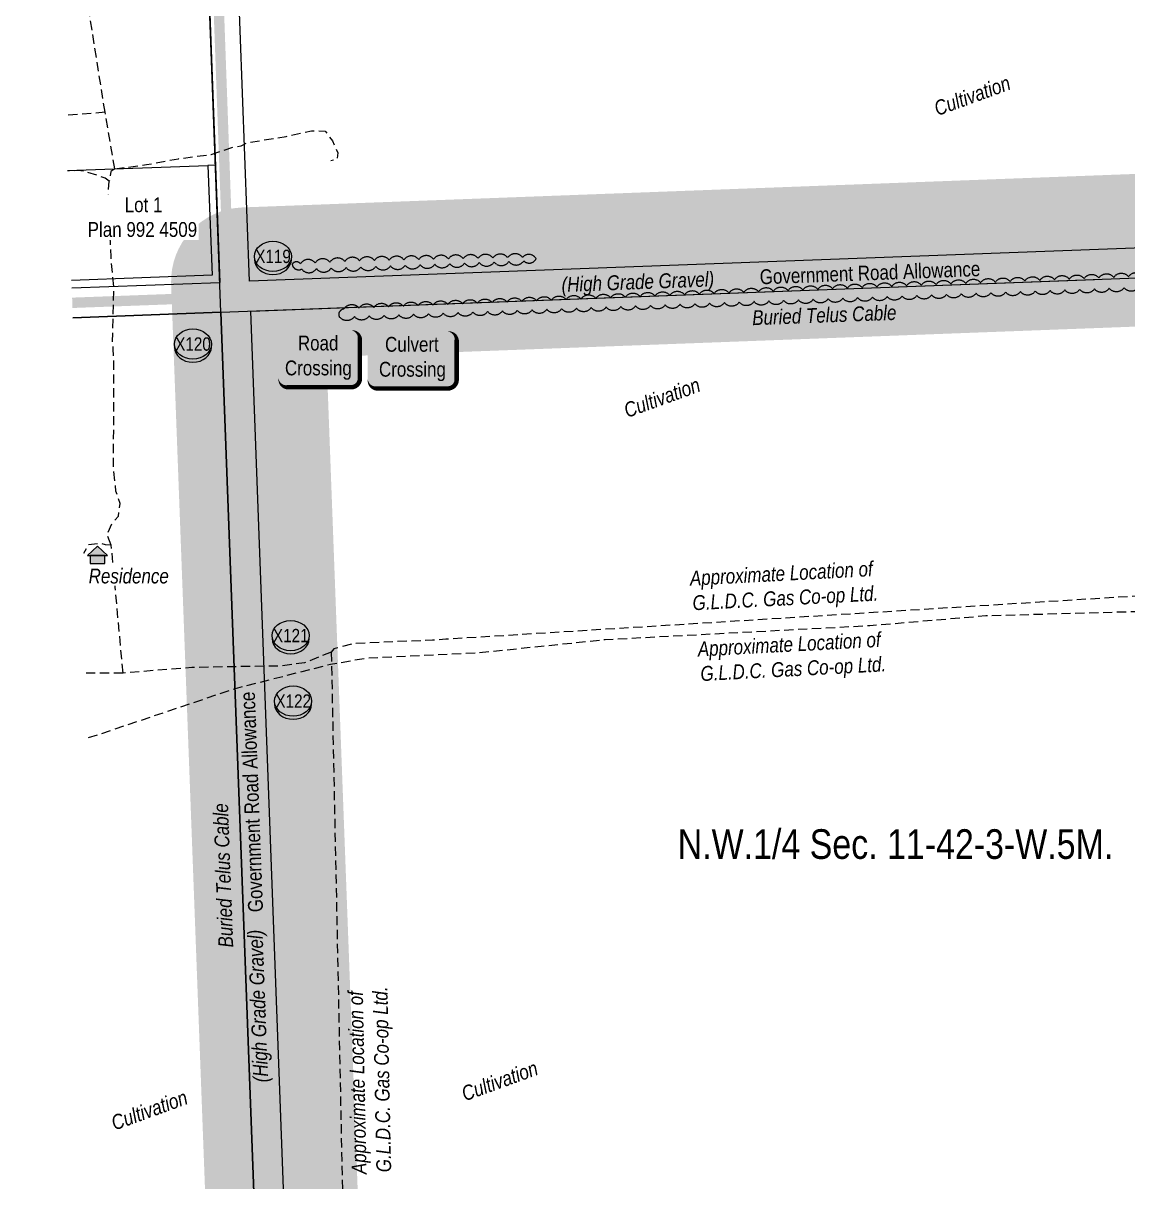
# Model space of a CAD drawing. Extents: x 670596 to 687743, y 5824540 to 5836613.
# Drawn here: x 680115 to 680861, y 5831678 to 5832461 of the extents above; entities that cross this region are included whole.
import ezdxf
from ezdxf.enums import TextEntityAlignment as Align

# ---------------------------------------------------------------- set-up
doc = ezdxf.new("R2010")
doc.units = 0
doc.header["$LTSCALE"] = 5
doc.linetypes.add('0', pattern=[1, 1, 0])
doc.linetypes.add('UG_PIPE', pattern=[1.875, 1.25, -0.625])
for name, color, linetype in [('AS-PIPE-UG', 44, 'UG_PIPE'), ('AS-PIPE-UG-T', 44, 'Continuous'), ('AS-RESIDENCE', 14, 'Continuous'), ('AS-ROADS', 254, 'Continuous'), ('AS-TELEPHONE', 224, 'foc-TEL'), ('AS-TELEPHONE-T', 224, 'Continuous'), ('C-SYMBOL', 7, 'Continuous'), ('CG-NOTES', 7, 'Continuous'), ('L-ROAD-T', 7, 'Continuous'), ('L-SEC', 7, 'Continuous'), ('L-TITLEDB', 4, 'Continuous'), ('L-TITLEDB-T', 4, 'Continuous'), ('P-BUFFER-H 30m', 51, 'Continuous'), ('P-CROSSINGS', 250, 'Continuous'), ('T-BUSH', 110, '0')]:
    doc.layers.add(name, color=color, linetype=linetype)
doc.layers.add('P-PROPOSED-WL4', color=7, linetype='Continuous', true_color=0x5b5bc8)
doc.layers.add('T-TEXT', color=48, linetype='Continuous', lineweight=18)
doc.styles.add('175L', font='ARIALN.TTF', dxfattribs={"height": 20})
doc.styles.add('80', font='ARIALN.TTF', dxfattribs={"height": 10})
doc.styles.add('80L', font='ARIALN.TTF', dxfattribs={"height": 10})
doc.styles.add('80LS', font='ARIALNI.TTF', dxfattribs={"height": 10})
doc.styles.add('Crossing', font='ARIALN.TTF', dxfattribs={"height": 10})
doc.styles.add('foc-LtypeFont', font='ARIALN.TTF', dxfattribs={"height": 7.349999999999999})
doc.linetypes.add('foc-TEL', pattern='A,2,-1,["T",foc-LtypeFont,S=0.2,R=0,X=-0.425,Y=-0.75],-1.239999999999999,8', length=12.24)
doc.linetypes.add('foc-TEL-NOLINE', pattern='A,0,-2,["T",foc-LtypeFont,S=0.2,R=0,X=-0.425,Y=-0.75],-10.24', length=12.24)

# ---------------------------------------------------------------- blocks, each defined once
blk = doc.blocks.new('*U487')
h = blk.add_hatch(color=254)
edge = h.paths.add_edge_path()
edge.add_line((-23.99999999999998, -20), (23.99999999999998, -20))
edge.add_arc((23.99999999999998, -14), 6, 270, 360)
edge.add_line((29.99999999999998, -14), (29.99999999999998, 12.5))
edge.add_arc((23.99999999999998, 12.5), 6, 0, 90)
edge.add_line((23.99999999999998, 18.5), (-23.99999999999998, 18.5))
edge.add_arc((-23.99999999999998, 12.5), 6, 90, 180)
edge.add_line((-29.99999999999998, 12.5), (-29.99999999999998, -14))
edge.add_arc((-23.99999999999998, -14), 6, 180, 270)
at = {"color": 160, "flags": 128}
blk.add_lwpolyline([(-23.99999999999998, -20, 3, 3, 0), (23.99999999999998, -20, 3, 3, 0.414213562373095), (29.99999999999998, -14, 3, 3, 0), (29.99999999999998, 12.5, 3, 0, 0.414213562373095), (23.99999999999998, 18.5, 0, 0, 0), (-23.99999999999998, 18.5, 0, 0, 0.414213562373095), (-29.99999999999998, 12.5, 0, 0, 0), (-29.99999999999998, -14, 0, 3, 0.414213562373095)], format="xyseb", close=True, dxfattribs=at)
at = {"color": 160, "style": '80'}
blk.add_attdef('ENTER_TEXT_001', (-26.84515688949523, -4.918144611186903), '', height=10, dxfattribs=at)
blk = doc.blocks.new('*U838')
h = blk.add_hatch(color=59)
edge = h.paths.add_edge_path()
edge.add_line((-21.49999999999998, -20), (21.49999999999998, -20))
edge.add_arc((21.49999999999998, -13.99999999999999), 6.000000000000007, 269.9999999999999, 359.9999999999999)
edge.add_line((27.49999999999999, -14), (27.49999999999999, 12.5))
edge.add_arc((21.49999999999998, 12.49999999999999), 6.000000000000007, 6.785183320455494e-14, 90.00000000000007)
edge.add_line((21.49999999999998, 18.5), (-21.49999999999998, 18.5))
edge.add_arc((-21.49999999999998, 12.49999999999999), 6.000000000000007, 89.99999999999993, 179.9999999999999)
edge.add_line((-27.49999999999999, 12.5), (-27.49999999999999, -14))
edge.add_arc((-21.49999999999998, -13.99999999999999), 6.000000000000007, 180, 270.0000000000001)
at = {"color": 1, "flags": 128}
blk.add_lwpolyline([(-47.55649881557254, 40.13468173729206, 0, 7.499999999999999, 0), (-2.102937389095924e-15, -3.142869482398959e-15, 0, 0, 0)], format="xyseb", dxfattribs=at)
blk.add_lwpolyline([(-21.49999999999998, -20, 3, 3, 0), (21.49999999999998, -20, 3, 3, 0.4142135623730951), (27.49999999999999, -14, 3, 3, 0), (27.49999999999999, 12.5, 3, 0, 0.4142135623730951), (21.49999999999998, 18.5, 0, 0, 0), (-21.49999999999998, 18.5, 0, 0, 0.4142135623730951), (-27.49999999999999, 12.5, 0, 0, 0), (-27.49999999999999, -14, 0, 3, 0.4142135623730951)], format="xyseb", close=True, dxfattribs=at)
at = {"color": 1, "style": '80'}
blk.add_attdef('ENTER_TEXT_001', (-36.68144611186905, -4.993178717598909), '', height=10, dxfattribs=at)
blk = doc.blocks.new('xing2')
h = blk.add_hatch(color=50)
h.dxf.hatch_style = 1
edge = h.paths.add_edge_path()
edge.add_ellipse((0, 0), major_axis=(-12.5, 0), ratio=0.8162973455633619, start_angle=0, end_angle=360)
h = blk.add_hatch(color=250)
h.dxf.hatch_style = 1
edge = h.paths.add_edge_path()
edge.add_ellipse((0, -2.047489049626165), major_axis=(-12.5, 0), ratio=0.8162973455633619, start_angle=0, end_angle=180)
edge.add_line((12.5, -2.047489049626165), (12.5, 0))
edge.add_ellipse((0, 0), major_axis=(-12.5, 0), ratio=0.8162973455633619, start_angle=0, end_angle=180, ccw=False)
edge.add_line((-12.5, 0), (-12.5, -2.047489049626165))
at = {"color": 250}
blk.add_ellipse((0, 0), major_axis=(-12.5, 0), ratio=0.8162973455633619, dxfattribs=at)
blk.add_ellipse((0, -2.047489049626165), major_axis=(-12.5, 0), ratio=0.8162973455633619, start_param=0, end_param=3.141592653589793, dxfattribs=at)
at = {"color": 250, "style": 'Crossing'}
blk.add_attdef('CROSSING', text='', height=9, dxfattribs=at).set_placement((0.08916442567715421, 0.0199513138486509), align=Align.MIDDLE_CENTER)
at = {"color": 250, "style": 'Crossing', "flags": 1}
for tag, p in [('OWNER', (0.08916442567715421, -12.49201765665748)), ('DESCRIPTION', (0.08916442567715421, -25.770021277247)), ('LOCATION', (0.08916442567715421, -39.30337514164421)), ('DWG_REF', (0.08916442567715421, -52.83672900604233))]:
    blk.add_attdef(tag, text='', height=9, dxfattribs=at).set_placement(p, align=Align.MIDDLE_CENTER)
blk = doc.blocks.new('res_occ')
for points in [[(0.1000986410450423, 0.8906701123119093), (-1.256710929257224, -0.3736609102117654), (1.456908211347308, -0.3736609102117654)], [(-0.8999013589549576, -1.425351696405505), (1.100098641045042, -1.425351696405505), (1.100098641045042, -0.3736609102117654), (-0.8999013589549576, -0.3736609102117654)]]:
    blk.add_hatch(color=14).paths.add_polyline_path(points)
at = {"color": 14}
for points in [[(0.1000986410450423, 0.8906701123119093), (-1.256710929257224, -0.3736609102117654), (1.456908211347308, -0.3736609102117654)], [(-0.8999013589549576, -1.425351696405505), (1.100098641045042, -1.425351696405505), (1.100098641045042, -0.3736609102117654), (-0.8999013589549576, -0.3736609102117654)]]:
    blk.add_lwpolyline(points, close=True, dxfattribs=at)

msp = doc.modelspace()

# ---------------------------------------------------------------- hatches: boundary and pattern name
at = {"layer": 'AS-ROADS'}
h = msp.add_hatch(color=256, dxfattribs=at)
h.dxf.hatch_style = 1
h.paths.add_polyline_path([(682678.2853381003, 5832378.284077223), (682679.2365286514, 5832371.439630702), (682678.4755958198, 5832368.777922886), (682676.8585767851, 5832365.926079326), (682687.3215748015, 5832365.8310252), (682684.1826901035, 5832370.964332599), (682682.6607754171, 5832374.576664113), (682682.5656710688, 5832377.333453566), (682682.5656710688, 5832379.044565197)], flags=16)
h.paths.add_polyline_path([(681464.5650673686, 5832333.369683992), (681471.9542830449, 5832333.221992977), (681472.5454497152, 5832327.018749721), (681474.3188516729, 5832324.360228672), (681475.2055771633, 5832323.326336482), (681461.313822278, 5832321.997089692), (681462.9394203131, 5832325.39409339), (681463.9739007032, 5832328.200305455), (681464.2521544562, 5832330.271716179), (681464.5424678301, 5832331.722335569)], flags=16)
h.paths.add_polyline_path([(681048.140432772, 5832317.982783621), (681052.2532056026, 5832311.0833101), (681052.6938720931, 5832307.119772823), (681062.3882897116, 5832306.826176451), (681060.1850553179, 5832312.404480016), (681056.953566435, 5832317.248806428), (681056.6597724356, 5832320.037958221)], flags=16)
edge = h.paths.add_edge_path()
edge.add_line((683515.1778000186, 5832287.040829935), (683508.9342322625, 5832397.565873229))
edge.add_line((677284.424480712, 5825051.076440199), (677268.8858028478, 5825051.076440199))
at = {"layer": 'P-BUFFER-H 30m'}
h = msp.add_hatch(color=256, dxfattribs=at)
h.dxf.hatch_style = 1
edge = h.paths.add_edge_path()
edge.add_line((677190.8804809288, 5826034.364196857), (676987.8400782319, 5826027.224889108))
edge.add_line((676987.8400782319, 5826027.224889108), (676988.3507168845, 5826011.208282362))
edge.add_arc((676938.3823056491, 5826009.615198222), 49.99380000023535, -120.52104744626439, 1.8260754748254726, ccw=False)
edge.add_line((676912.9927120588, 5825966.548406191), (676909.9340709371, 5825968.351597266))
edge.add_arc((676935.3236645277, 5826011.418389297), 49.99380000083318, 181.8260754748169, 239.4789525533908, ccw=False)
edge.add_line((676885.3552532921, 5826009.825305157), (676883.2220057723, 5826076.736390817))
edge.add_arc((676933.1904170058, 5826078.329474955), 49.9937999983143, 92.0138048504997, 181.8260754727598, ccw=False)
edge.add_line((676931.4336204253, 5826128.292398249), (677186.7816153753, 5826137.270945847))
edge.add_line((677186.7816153753, 5826137.270945847), (677172.574498836, 5826493.956998709))
edge.add_arc((677222.5286888516, 5826495.946717557), 49.99380042781332, 182.2172358071159, 182.2809350214778, ccw=False)
edge.add_line((677172.5723176165, 5826494.012537048), (677161.5759870582, 5826778.027777437))
edge.add_arc((677211.532357861, 5826779.961958033), 49.99379999927343, 133.3220099688192, 182.2172359265373, ccw=False)
edge.add_line((677177.2317179876, 5826816.33290994), (677158.549569825, 5827298.558739234))
edge.add_line((677158.549569825, 5827298.558739234), (677123.3278614666, 5828102.040965809))
edge.add_line((677123.3278614666, 5828102.040965809), (677088.028748123, 5828904.380935578))
edge.add_arc((677137.974234793, 5828906.578297582), 49.99380000040178, 92.09452760875541, 182.5191151791653, ccw=False)
edge.add_line((677136.1470483202, 5828956.53869618), (677941.6879508107, 5828985.999498769))
edge.add_line((677941.6879508107, 5828985.999498769), (678795.3902787333, 5829017.43004334))
edge.add_arc((678838.0138609824, 5828991.303231927), 49.99379999916208, 92.1786548630281, 148.4931142227139, ccw=False)
edge.add_line((678836.1133197733, 5829041.260893816), (679095.9397295007, 5829051.145479688))
edge.add_line((679095.9397295007, 5829051.145479688), (679103.0377456074, 5829053.866932841))
edge.add_arc((679120.93546327, 5829007.186618567), 49.99379999770464, 92.18665993848322, 110.97734287237219, ccw=False)
edge.add_line((679119.0279422487, 5829057.144014434), (679561.0690634183, 5829074.022450952))
edge.add_arc((679566.8769531734, 5829024.367154607), 49.99380000101343, 92.1953972546412, 96.67124038566112, ccw=False)
edge.add_line((679564.9618139244, 5829074.324259008), (680316.8067394629, 5829103.146740815))
edge.add_line((680316.8067394629, 5829103.146740815), (680289.0287524462, 5829852.071255763))
edge.add_line((680289.0287524462, 5829852.071255763), (680264.0539601898, 5830522.758450821))
edge.add_arc((680314.0131344914, 5830524.618811329), 49.99379999675961, 133.2580564013819, 182.1325728501446, ccw=False)
edge.add_line((680279.7531132465, 5830561.028026954), (680276.1957078535, 5830656.553154374))
edge.add_line((680276.1957078535, 5830656.553154374), (680246.2125682475, 5831460.205680083))
edge.add_line((680246.2125682475, 5831460.205680083), (680215.3506607822, 5832284.366377101))
edge.add_arc((680265.3094459989, 5832286.237157142), 49.99379999845644, 92.1486262944868, 182.1445225585416, ccw=False)
edge.add_line((680263.43508773, 5832336.195808237), (681068.8770913476, 5832366.414536078))
edge.add_line((681068.8770913476, 5832366.414536078), (681821.4006106888, 5832394.715976526))
edge.add_line((681821.4006106888, 5832394.715976526), (681805.5984908852, 5832816.244075933))
edge.add_arc((681855.5571990293, 5832818.116913099), 49.99380000031443, 143.1131917431615, 182.1468817975064, ccw=False)
edge.add_line((681815.5710140482, 5832848.124996162), (681834.7319575336, 5832873.657217894))
edge.add_arc((681874.7181425142, 5832843.649134831), 49.99379999989645, 2.145927336964519, 143.1131917428412, ccw=False)
edge.add_line((681924.6768818494, 5832845.521139761), (681941.4012525458, 5832399.193001022))
edge.add_line((681941.4012525458, 5832399.193001022), (682694.7046213544, 5832426.985183655))
edge.add_line((682694.7046213544, 5832426.985183655), (683448.0593631715, 5832454.840189478))
edge.add_line((683448.0593631715, 5832454.840189478), (683412.2190721737, 5833411.236946976))
edge.add_arc((683462.1778053935, 5833413.109115114), 49.9938000001992, 133.5622716260726, 182.1461145137379, ccw=False)
edge.add_line((683427.7249511557, 5833449.335912838), (683406.046508811, 5834013.773954656))
edge.add_line((683406.046508811, 5834013.773954656), (683375.9157095338, 5834817.728394403))
edge.add_line((683375.9157095338, 5834817.728394403), (683345.9769720432, 5835624.469940008))
edge.add_arc((683395.9363817504, 5835626.323968095), 49.99380000002244, 92.2874280629639, 182.1253105176608, ccw=False)
edge.add_line((683393.9410018761, 5835676.277931877), (684197.2898973346, 5835708.36720161))
edge.add_line((684197.2898973346, 5835708.36720161), (684908.4665569164, 5835736.779614375))
edge.add_line((684908.4665569164, 5835736.779614375), (684942.3609480461, 5835811.073273954))
edge.add_arc((684987.8448597557, 5835790.322519415), 49.99379999903799, 65.13145555306909, 155.4764919075257, ccw=False)
edge.add_line((685008.8691414252, 5835835.680645684), (685028.6674978568, 5835826.503762593))
edge.add_arc((685007.6432161885, 5835781.145636323), 49.99379999919473, -16.068914394252715, 65.13145555484948, ccw=False)
edge.add_line((685055.6837318634, 5835767.307685168), (685044.6581673055, 5835729.030789898))
edge.add_line((685044.6581673055, 5835729.030789898), (685314.6884337378, 5835739.386260556))
edge.add_arc((685316.6042525291, 5835689.429182211), 49.99379999981374, 34.222356411706926, 92.19617662151978, ccw=False)
edge.add_line((685357.9421855058, 5835717.545998098), (685598.0179538922, 5835364.581563503))
edge.add_line((685598.0179538922, 5835364.581563503), (685834.7504314238, 5835370.452297323))
edge.add_arc((685835.9898476929, 5835320.473863116), 49.99380000023381, 2.198313207829017, 91.42058810459667, ccw=False)
edge.add_line((685885.9468545618, 5835322.391544829), (685911.1915576167, 5834664.748623219))
edge.add_line((685911.1915576167, 5834664.748623219), (686635.7704043548, 5834691.532356042))
edge.add_line((686635.7704043548, 5834691.532356042), (686625.9926963131, 5834943.667361042))
edge.add_line((686625.9926963131, 5834943.667361042), (686625.6034464774, 5834953.704836996))
edge.add_arc((686675.5596969487, 5834955.642123058), 49.99379999997503, 92.28887452050111, 182.2207976408811, ccw=False)
edge.add_line((686673.563055965, 5835005.596036451), (687058.3659113237, 5835020.97647613))
edge.add_arc((687098.5545669943, 5834991.240101201), 49.99380000066553, 92.51271520238419, 143.5015347609716, ccw=False)
edge.add_line((687096.3627839483, 5835041.185833007), (687099.3595278569, 5835041.317339993))
edge.add_arc((687101.5513109004, 5834991.371608186), 49.99380000256271, 2.5127152038153895, 92.51271519935818, ccw=False)
edge.add_line((687151.4970427067, 5834993.563391233), (687152.4464369555, 5834971.928863783))
edge.add_arc((687102.5007051491, 5834969.737080734), 49.99380000164975, -87.48749154816238, 2.512715205947984, ccw=False)
edge.add_line((687104.6923079671, 5834919.791341019), (687096.4293126514, 5834919.428763471))
edge.add_arc((687094.2377107601, 5834969.37450309), 49.99379986540583, 272.28887346647775, 272.5125073956652, ccw=False)
edge.add_line((687096.2343508195, 5834919.420589795), (686730.5644227695, 5834904.804886732))
edge.add_line((686730.5644227695, 5834904.804886732), (686741.0095050527, 5834635.460490009))
edge.add_arc((686691.05325458, 5834633.523203942), 49.99380000155142, -87.77920235092552, 2.220797646151823, ccw=False)
edge.add_line((686692.9905406494, 5834583.566953469), (686662.1708520589, 5834582.371776638))
edge.add_arc((686660.2335659824, 5834632.328027107), 49.993799998436, 247.18295690103, 272.2207976573724, ccw=False)
edge.add_line((686640.8464810272, 5834586.246349889), (686635.5675002821, 5834588.467277046))
edge.add_line((686635.5675002821, 5834588.467277046), (685862.1137111452, 5834559.876903853))
edge.add_arc((685860.2669739408, 5834609.836583599), 49.99380000099103, 182.1983132067573, 272.1169490162134, ccw=False)
edge.add_line((685810.3099670717, 5834607.918901887), (685785.0407420208, 5835266.200639391))
edge.add_line((685785.0407420208, 5835266.200639391), (685571.6881295895, 5835260.909703347))
edge.add_arc((685570.4487133214, 5835310.888137554), 49.99380000021073, 214.2223564129646, 271.42058810352967, ccw=False)
edge.add_line((685529.1107803453, 5835282.771321665), (685289.297665682, 5835635.349597247))
edge.add_line((685289.297665682, 5835635.349597247), (685002.2255493896, 5835624.340583656))
edge.add_line((685002.2255493896, 5835624.340583656), (684975.4307748425, 5835623.270117534))
edge.add_arc((684973.4350867369, 5835673.224069004), 49.99380000004176, 229.8379582817899, 272.2877815956027, ccw=False)
edge.add_line((684941.1915087594, 5835635.017633451), (684201.4007238897, 5835605.462049946))
edge.add_line((684201.4007238897, 5835605.462049946), (683450.8530729626, 5835575.48189295))
edge.add_line((683450.8530729626, 5835575.48189295), (683478.8314097072, 5834821.566028071))
edge.add_line((683478.8314097072, 5834821.566028071), (683508.9597258829, 5834017.677363908))
edge.add_line((683508.9597258829, 5834017.677363908), (683532.1915619628, 5833412.794458669))
edge.add_arc((683482.2345943314, 5833410.875755069), 49.99379999995887, -46.495354788506916, 2.199485212504726, ccw=False)
edge.add_line((683516.6509952986, 5833374.614324003), (683552.9598423014, 5832405.71416794))
edge.add_arc((683503.0011090818, 5832403.841999803), 49.99380000008286, -87.88247491693062, 2.146114513742873, ccw=False)
edge.add_line((683504.8483485939, 5832353.882338628), (682698.5058997488, 5832324.068132591))
edge.add_line((682698.5058997488, 5832324.068132591), (681892.2713750014, 5832294.323121213))
edge.add_arc((681890.4281704917, 5832344.28293142), 49.99380000310763, 264.0564450952953, 272.1128975843043, ccw=False)
edge.add_arc((681876.3416856104, 5832343.751338695), 49.99379123082461, 272.1539470952598, 280.2658647043726, ccw=False)
edge.add_line((681878.2206829764, 5832293.792870639), (681072.7430562018, 5832263.499894642))
edge.add_line((681072.7430562018, 5832263.499894642), (680320.2486431507, 5832235.267664449))
edge.add_line((680320.2486431507, 5832235.267664449), (680349.1279229098, 5831464.052608143))
edge.add_line((680349.1279229098, 5831464.052608143), (680379.1114616329, 5830660.389395101))
edge.add_line((680379.1114616329, 5830660.389395101), (680384.1821018971, 5830524.230174452))
edge.add_arc((680334.2229329881, 5830522.369669035), 49.99380000044761, -46.742123015459015, 2.132739039330204, ccw=False)
edge.add_line((680368.4828402228, 5830485.960346125), (680391.9449242785, 5829855.896258929))
edge.add_line((680391.9449242785, 5829855.896258929), (680421.6849619369, 5829054.072756211))
edge.add_arc((680371.7255148669, 5829052.219735185), 49.99380000027605, -87.80460273545219, 2.1241555741411275, ccw=False)
edge.add_line((680373.6406541246, 5829002.262630784), (679575.7986518892, 5828971.676820052))
edge.add_arc((679569.97741778, 5829021.330553777), 49.99380000920783, 272.1866600040701, 276.68663828273515, ccw=False)
edge.add_line((679571.8849388589, 5828971.373157901), (679131.7196288949, 5828954.566345371))
edge.add_line((679131.7196288949, 5828954.566345371), (679124.6180614812, 5828951.84353061))
edge.add_arc((679106.7203438181, 5828998.523844884), 49.99379999787134, 272.17865485293623, 290.97734287287045, ccw=False)
edge.add_line((679108.6208850183, 5828948.566182995), (678884.6317231485, 5828940.044954888))
edge.add_arc((678841.9738664721, 5828966.115768113), 49.99380000025629, 272.1084919261836, 328.56835824806956, ccw=False)
edge.add_line((678843.8132294046, 5828916.155816327), (677945.4648178057, 5828883.081549651))
edge.add_line((677945.4648178057, 5828883.081549651), (677193.2629791098, 5828855.571498886))
edge.add_line((677193.2629791098, 5828855.571498886), (677226.2159118258, 5828106.559611387))
edge.add_line((677226.2159118258, 5828106.559611387), (677261.4438908768, 5827302.934352148))
edge.add_arc((677211.4980557177, 5827300.744910261), 49.9938006709377, 2.2186144612774115, 2.5100294866941795, ccw=False)
edge.add_line((677261.4543806409, 5827302.680292831), (677281.716245678, 5826779.678623745))
edge.add_arc((677231.7599214221, 5826777.743241201), 49.99380000313408, -46.67947833548982, 2.2186144610196266, ccw=False)
edge.add_line((677266.0596165219, 5826741.371398317), (677275.4813017863, 5826498.026385084))
edge.add_line((677275.4813017863, 5826498.026385084), (677306.8265570115, 5825711.067586553))
edge.add_line((677306.8265570115, 5825711.067586553), (677315.4714988866, 5825699.600924448))
edge.add_arc((677275.5516906457, 5825669.504596615), 49.99380000570915, 1.9884116911886736, 37.01335822943719, ccw=False)
edge.add_line((677325.5153876417, 5825671.239249744), (677327.4166101103, 5825616.477809747))
edge.add_arc((677277.4529131183, 5825614.743156615), 49.99380000159369, -88.09994367683862, 1.988411694546187, ccw=False)
edge.add_line((677279.1105155938, 5825564.776844037), (677258.016187183, 5825564.077052337))
edge.add_arc((677256.358584709, 5825614.043364914), 49.99380000065875, 181.9899797795944, 271.9000563214632, ccw=False)
edge.add_line((677206.3949352117, 5825612.307344364), (677206.1559706131, 5825619.184880148))
edge.add_line((677206.1559706131, 5825619.184880148), (676448.533593389, 5825593.111541637))
edge.add_line((676448.533593389, 5825593.111541637), (675621.6057719105, 5825565.446610208))
edge.add_line((675621.6057719105, 5825565.446610208), (674813.8111490574, 5825535.401462504))
edge.add_line((674813.8111490574, 5825535.401462504), (674006.0721404072, 5825504.830373805))
edge.add_line((674006.0721404072, 5825504.830373805), (673985.9665052483, 5825504.069421399))
edge.add_arc((673984.0757076475, 5825554.027453082), 49.99380006697655, 271.8479045362655, 272.16748008653553, ccw=False)
edge.add_line((673985.6878290881, 5825504.059652354), (673184.7026517789, 5825478.217304553))
edge.add_line((673184.7026517789, 5825478.217304553), (672384.0685141787, 5825452.35252918))
edge.add_line((672384.0685141787, 5825452.35252918), (672364.0284384795, 5825451.705127283))
edge.add_line((672364.0284384795, 5825451.705127283), (671562.2552382208, 5825423.566951888))
edge.add_line((671562.2552382208, 5825423.566951888), (671405.7156180537, 5825418.102133894))
edge.add_line((671405.7156180537, 5825418.102133894), (671360.4740762493, 5825352.877993526))
edge.add_line((671360.4740762493, 5825352.877993526), (671368.4304930212, 5825306.564644086))
edge.add_line((671368.4304930212, 5825306.564644086), (671377.8639585739, 5825268.224871074))
edge.add_line((671377.8639585739, 5825268.224871074), (671395.7984005411, 5825272.309791232))
edge.add_arc((671406.9011097403, 5825223.564433639), 49.99379999951159, 6.188841273271009, 102.83133203417083, ccw=False)
edge.add_line((671456.6035448087, 5825228.954052057), (671457.8415193033, 5825217.537595057))
edge.add_line((671457.8415193033, 5825217.537595057), (671465.0547432953, 5825159.957371482))
edge.add_line((671465.0547432953, 5825159.957371482), (671491.7121325003, 5825126.618281857))
edge.add_arc((671452.66560341, 5825095.397317675), 49.99380000021132, 1.3091926343059868, 38.64525765748152, ccw=False)
edge.add_line((671502.6463528518, 5825096.539562705), (671503.5232328062, 5825058.170284533))
edge.add_arc((671453.5424833649, 5825057.028039503), 49.99379999983714, -32.60195663096971, 1.3091926343183218, ccw=False)
edge.add_line((671495.658960158, 5825030.091402353), (671398.3099548325, 5824877.882457312))
edge.add_arc((671356.1934780393, 5824904.819094462), 49.99379999988853, 193.7273876631929, 327.3980433691022, ccw=False)
edge.add_arc((671355.0901835654, 5824908.661962905), 49.99381142199702, 147.3980158703505, 198.3106756711487, ccw=False)
edge.add_line((671312.9737100782, 5824935.598626423), (671400.1933682589, 5825071.969944385))
edge.add_line((671400.1933682589, 5825071.969944385), (671400.0947135057, 5825076.286740148))
edge.add_line((671400.0947135057, 5825076.286740148), (671375.283485024, 5825107.316927075))
edge.add_arc((671414.3300141079, 5825138.537891256), 49.9937999940473, 187.1403940578782, 218.6452576603968, ccw=False)
edge.add_line((671364.7239384755, 5825132.323609462), (671361.4009305264, 5825158.849825878))
edge.add_line((671361.4009305264, 5825158.849825878), (671349.9518265205, 5825156.242068364))
edge.add_arc((671338.8491173235, 5825204.987425959), 49.99380000083649, 193.8229906482681, 282.831332031225, ccw=False)
edge.add_line((671290.3032134012, 5825193.042751375), (671268.000625006, 5825283.685598579))
edge.add_arc((671319.4596445936, 5825296.347042568), 52.99380021096017, 189.7479906476479, 193.8229906484293, ccw=False)
edge.add_line((671267.2309690022, 5825287.37440044), (671255.5108952796, 5825355.595546384))
edge.add_arc((671307.739570673, 5825364.568188477), 52.99380000977771, 145.2535906554366, 189.7479906461871, ccw=False)
edge.add_line((671264.1954842594, 5825394.771754126), (671336.2351846354, 5825498.630449963))
edge.add_arc((671377.3142230674, 5825470.136720127), 49.99379999987853, 91.99939063574249, 145.2535906526595, ccw=False)
edge.add_line((671375.56999599, 5825520.100083808), (671558.6523416395, 5825526.491510663))
edge.add_line((671558.6523416395, 5825526.491510663), (672360.4859280474, 5825554.631806166))
edge.add_arc((672362.2393772946, 5825504.668765158), 49.99380012542721, 91.85035024035119, 92.00996624192481, ccw=False)
edge.add_line((672360.6251229485, 5825554.636497085), (672380.7431683653, 5825555.28642947))
edge.add_line((672380.7431683653, 5825555.28642947), (673181.37943923, 5825581.151273713))
edge.add_line((673181.37943923, 5825581.151273713), (673982.2274373757, 5825606.989195724))
edge.add_line((673982.2274373757, 5825606.989195724), (674002.1769675586, 5825607.744286284))
edge.add_line((674002.1769675586, 5825607.744286284), (674809.948702986, 5825638.316602957))
edge.add_line((674809.948702986, 5825638.316602957), (675617.8823731957, 5825668.366912764))
edge.add_arc((675619.7405585845, 5825618.4076575), 49.99380000953518, 91.91611826187881, 92.13007831188071, ccw=False)
edge.add_line((675618.068948932, 5825668.373503441), (676445.0421715702, 5825696.039930785))
edge.add_line((676445.0421715702, 5825696.039930785), (677203.3168126083, 5825722.13574103))
edge.add_line((677203.3168126083, 5825722.13574103), (677190.8804809288, 5826034.364196857))
at = {"layer": 'P-PROPOSED-WL4'}
h = msp.add_hatch(color=256, dxfattribs=at)
h.dxf.hatch_style = 1
h.paths.add_polyline_path([(678776.2961431068, 5828963.672992798), (678841.971350753, 5828966.181896348), (678841.1254580749, 5828988.417047153), (679106.6875149333, 5828998.519834468), (679121.5112205048, 5829004.203397257), (679569.8871450734, 5829021.323715308), (679569.8821314576, 5829021.477131952), (680371.7255148672, 5829052.219735153), (680341.9857499743, 5829854.035898398), (680317.1223065838, 5830521.732882474), (680334.222932988, 5830522.36966902), (680329.1524193014, 5830658.525493832), (680299.169137692, 5831462.18182809), (680268.4192118788, 5832283.352091487), (681070.8641820657, 5832313.45837608), (681876.3418088409, 5832343.751352091), (681858.5945510867, 5832817.166813033), (681872.037513155, 5832835.079745586), (681890.4281704881, 5832344.282931386), (682696.6586602362, 5832374.027793751), (683503.0011090819, 5832403.841999781), (683472.7396000943, 5833211.369178477), (683442.1172573316, 5834015.029638278), (683432.361010839, 5834275.238938087), (683449.2541406264, 5834275.872326431), (683428.872, 5834819.71199997), (683399.237, 5835618.268999969), (683396.2394354176, 5835618.157758283), (683425.8744354176, 5834819.600758284), (683446.1442770577, 5834278.757461377), (683429.2511004295, 5834278.124071276), (683439.1197355321, 5834014.917249667), (683469.9059175721, 5833211.407897186), (683499.8911989359, 5832406.728689763), (682696.547825868, 5832377.02537342), (681893.3134392814, 5832347.391048543), (681874.7181425143, 5832843.649134813), (681855.557199029, 5832818.116913067), (681873.2319297001, 5832346.636142153), (681070.7514496176, 5832316.45588497), (680265.3094459999, 5832286.237157111), (680296.1716105789, 5831462.069581286), (680326.1548767616, 5830658.413659758), (680331.1137522071, 5830525.255597533), (680314.0131344949, 5830524.61881131), (680338.988199516, 5829853.924276766), (680368.6169049387, 5829055.102395852), (679566.7870648883, 5829024.359939613), (679566.7920636494, 5829024.206977566), (679120.9008717275, 5829007.181533935), (679106.0773671474, 5829001.498048214), (678838.0143517128, 5828991.300116848), (678838.8602344939, 5828969.065226189), (678776.2375359869, 5828966.688311967)])

# ---------------------------------------------------------------- linework, layer by layer
at = {"layer": 'AS-PIPE-UG', "flags": 128}
for points in [[(680170.7648957093, 5832400.412773048), (680153.6886571642, 5832507.962921955), (680136.7230752873, 5832591.84493319)], [(680170.7648957093, 5832400.412773048), (680143.9284233414, 5832398.300970443)], [(680177.3828698492, 5832362.259853751), (680170.7648957093, 5832400.412773048)], [(680177.3828698492, 5832362.259853751), (680198.6890903983, 5832365.073111061), (680220.2411693244, 5832369.11039487), (680242.2917340366, 5832371.958019128), (680258.2543185201, 5832377.164226058), (680262.6103966053, 5832377.68197949), (680266.4580910153, 5832379.824458845), (680293.0682554789, 5832384.14910308), (680310.0236422954, 5832388.009872705), (680319.4272297112, 5832387.788707462), (680324.3178227342, 5832381.067660867), (680327.8702787348, 5832373.077438422), (680327.423940921, 5832368.870143984), (680323.1520592476, 5832367.581455198)], [(680177.3828698492, 5832362.259853751), (680174.6676238527, 5832360.417865498), (680173.6147612188, 5832354.045386745)], [(680173.6147612188, 5832354.045386745), (680170.8596411272, 5832355.866528848), (680165.5760620191, 5832357.929793356), (680156.7004646136, 5832360.532925014), (680152.4192904684, 5832361.03161329), (680145.3227674187, 5832360.847279566)], [(680174.955052341, 5832108.323085674), (680172.1005224005, 5832115.355683204), (680175.677281062, 5832123.367953095), (680179.7669823281, 5832127.78467411), (680180.9152957458, 5832136.289835637), (680178.1085958903, 5832144.594513143), (680176.4782863918, 5832160.466110074), (680176.7464041003, 5832231.337070178), (680176.2562619989, 5832240.821027608), (680175.7964655266, 5832245.554250047), (680176.6986140874, 5832281.542810839), (680174.7857695284, 5832302.795150312), (680173.0445809283, 5832346.560228706), (680173.6147612188, 5832354.045386745)], [(680174.955052341, 5832108.323085674), (680171.0216285656, 5832108.529930118), (680167.6944740916, 5832109.363068064), (680159.5487685344, 5832108.505279856), (680156.239095603, 5832102.563961646)], [(680182.9246957961, 5832021.863529501), (680174.955052341, 5832108.323085674)], [(681179.1739882419, 5832093.073165002), (680843.6705843713, 5832072.350114266), (680400.8028029619, 5832044.677881934), (680391.7723579787, 5832044.078229365), (680339.2903807049, 5832041.879932722), (680325.2341879868, 5832038.217516357), (680323.4563969196, 5832035.970908536)], [(680159.6392779833, 5831978.417653507), (680166.7327985787, 5831980.563633704), (680258.7905660827, 5832011.546614735), (680322.8773274194, 5832027.842114666), (680346.7761808817, 5832032.009465224), (680422.5710280167, 5832035.627862839), (680508.3475024177, 5832044.524610255), (680686.9839581891, 5832053.987210253), (680765.346298693, 5832060.667063146), (680871.650258312, 5832063.607001038), (680981.8822952404, 5832075.676648606), (681064.230095978, 5832082.967725082), (681179.3869995883, 5832087.385917711)], [(680323.4563969196, 5832035.970908536), (680305.3532586267, 5832028.828862528), (680289.0472978315, 5832026.670916071), (680229.4127438526, 5832025.667181772), (680182.9246957961, 5832021.863529501)], [(680323.4563969196, 5832035.970908536), (680349.9218275268, 5830758.551862056), (680364.993683954, 5830751.719765539), (680455.9319669323, 5830753.976379888), (680475.4835072068, 5830755.812505784), (680486.1048577356, 5830745.225914723), (680479.8908170493, 5830732.844173447), (680481.3650222144, 5830661.18371537), (680510.2323474635, 5830664.357995138), (680521.578170199, 5830569.654494287), (680585.737642669, 5830591.492816253)], [(680182.9246957961, 5832021.863529501), (680158.0110407239, 5832021.849359754)]]:
    msp.add_lwpolyline(points, dxfattribs=at)
at = {"layer": 'AS-ROADS', "const_width": 6.999131999999999, "flags": 128}
for points in [[(680254.567319744, 5832275.755377798), (680221.485926258, 5833189.72841869)], [(684419.4013500054, 5832432.438168989), (683511.0496997053, 5832397.649185116), (682681.7898843081, 5832364.99105989), (681881.9908468156, 5832336.216197947), (680148.6397402702, 5832271.820035672)], [(680254.567319744, 5832275.755377798), (680287.1865212062, 5831451.684753253), (680349.7849385685, 5829830.013643368), (680382.1421748458, 5828929.749957622)]]:
    msp.add_lwpolyline(points, dxfattribs=at)
at = {"layer": 'AS-TELEPHONE', "linetype": 'foc-TEL-NOLINE', "flags": 128}
for points in [[(680372.7271439327, 5828929.393061016), (680369.5634077202, 5829029.677496064), (680338.988199516, 5829853.924276788), (680309.0539118282, 5830657.79658426), (680279.0786292241, 5831461.433920871), (680248.9313679481, 5832265.513202656), (680218.2511727641, 5833089.549009564), (680214.5205409455, 5833189.466990534)], [(680149.0166574047, 5832261.766123671), (680248.9313679481, 5832265.513202656), (680838.832972807, 5832287.62947368)]]:
    msp.add_lwpolyline(points, dxfattribs=at)
at = {"layer": 'L-SEC', "flags": 128}
for points in [[(680218.2511727641, 5833089.549009564), (680248.1804610721, 5832285.613709904)], [(680268.3069650736, 5832286.34961864), (680238.283688424, 5833090.338911603)], [(681070.7514496176, 5832316.45588498), (680268.3069650736, 5832286.34961864)], [(680269.0568720736, 5832266.251111164), (681071.5023564935, 5832296.359377256)], [(680148.2631458875, 5832281.865338678), (680248.1804610721, 5832285.613709904)], [(680248.9313679481, 5832265.513202656), (680149.0166574047, 5832261.766123671)], [(680248.9313679481, 5832265.513202656), (680279.0786292241, 5831461.433920871)], [(680299.169137692, 5831462.1818281), (680269.0568720736, 5832266.251111164)]]:
    msp.add_lwpolyline(points, dxfattribs=at)
at = {"layer": 'L-TITLEDB', "flags": 128}
for points in [[(680145.3095970765, 5832361.201050224), (680240.2454451361, 5832364.448933124), (680242.997103888, 5832290.423113463), (680148.0771435382, 5832286.861558883)], [(680148.2631458875, 5832281.865338678), (680248.1804610721, 5832285.613709904), (680245.221827988, 5832364.63491004), (680240.2454451361, 5832364.448933124)]]:
    msp.add_lwpolyline(points, dxfattribs=at)
at = {"layer": 'T-BUSH', "flags": 128}
for points in [[(680297.0982045311, 5832297.921185937, 0.52056705), (680303.4930491063, 5832294.558771114, 0.52056705), (680313.4849432406, 5832294.929248031, 0.52056705), (680323.476837375, 5832295.299724949, 0.52056705), (680333.4687315093, 5832295.670201847, 0.52056705), (680343.4606256412, 5832296.040678764, 0.52056705), (680353.4525197779, 5832296.411155681, 0.52056705), (680363.4444139122, 5832296.781632618, 0.52056705), (680373.4363080466, 5832297.152109535, 0.52056705), (680383.4282021808, 5832297.522586453, 0.52056705), (680393.4200963128, 5832297.893063369, 0.52056705), (680403.4119904495, 5832298.263540287, 0.52056705), (680413.4038845839, 5832298.634017204, 0.52056705), (680423.395778718, 5832299.004494103, 0.52056705), (680433.3876728524, 5832299.37497102, 0.52056705), (680443.3795669844, 5832299.745447936, 0.52056705), (680453.3714611211, 5832300.115924873, 0.52056705), (680461.7664944383, 5832301.644932678, 0.52056705), (680452.5284048299, 5832302.462818354, 0.52056705), (680442.5318521557, 5832302.252732123, 0.52056705), (680432.5352994862, 5832302.042645911, 0.52056705), (680422.538746812, 5832301.832559719, 0.52056705), (680412.5421941426, 5832301.622473506, 0.52056705), (680402.5456414707, 5832301.412387294, 0.52056705), (680392.5490887989, 5832301.202301081, 0.52056705), (680382.5525361269, 5832300.99221485, 0.52056705), (680372.5559834552, 5832300.782128657, 0.52056705), (680362.5594307833, 5832300.572042445, 0.52056705), (680352.5628781115, 5832300.361956233, 0.52056705), (680342.5663254396, 5832300.151870021, 0.52056705), (680332.5774613031, 5832299.727992191, 0.52056705), (680322.5916416692, 5832299.219457261, 0.52056705), (680312.6058220328, 5832298.710922311, 0.52056705), (680302.6200024012, 5832298.2023874, 0.52056705)], [(681050.6026441117, 5832297.087708761, -0.52056705), (681048.5232093984, 5832289.113563266, -0.52056705), (681038.5314185597, 5832288.740310773, -0.52056705), (681028.5396277258, 5832288.367058263, -0.52056705), (681018.5478368896, 5832287.99380579, -0.52056705), (681008.5560460534, 5832287.620553279, -0.52056705), (680998.5642552148, 5832287.247300807, -0.52056705), (680988.5724643809, 5832286.874048296, -0.52056705), (680978.5806735447, 5832286.500795824, -0.52056705), (680968.5888827085, 5832286.127543313, -0.52056705), (680958.5970918722, 5832285.754290842, -0.52056705), (680948.6053010359, 5832285.38103833, -0.52056705), (680938.6135101996, 5832285.007785859, -0.52056705), (680928.6217193634, 5832284.634533348, -0.52056705), (680918.6299285272, 5832284.261280876, -0.52056705), (680908.6381376908, 5832283.888028365, -0.52056705), (680898.6463468546, 5832283.514775893, -0.52056705), (680888.6545560184, 5832283.141523382, -0.52056705), (680878.6627651822, 5832282.76827091, -0.52056705), (680868.6709743435, 5832282.395018399, -0.52056705), (680858.6791835097, 5832282.021765927, -0.52056705), (680848.6873926735, 5832281.648513416, -0.52056705), (680838.6956018372, 5832281.275260944, -0.52056705), (680828.7038109986, 5832280.902008433, -0.52056705), (680818.7120201647, 5832280.528755961, -0.52056705), (680808.7202293285, 5832280.155503469, -0.52056705), (680798.7284384923, 5832279.782250978, -0.52056705), (680788.7366476536, 5832279.408998486, -0.52056705), (680778.7448568197, 5832279.035745995, -0.52056705), (680768.7530659835, 5832278.662493503, -0.52056705), (680758.7612751473, 5832278.289241012, -0.52056705), (680748.7694843087, 5832277.91598852, -0.52056705), (680738.7776934748, 5832277.542736029, -0.52056705), (680728.7859026386, 5832277.169483537, -0.52056705), (680718.7941118024, 5832276.796231046, -0.52056705), (680708.8023209637, 5832276.422978554, -0.52056705), (680698.8105301298, 5832276.049726063, -0.52056705), (680688.8187392936, 5832275.676473571, -0.52056705), (680678.8269484574, 5832275.30322108, -0.52056705), (680668.8351576187, 5832274.929968588, -0.52056705), (680658.8433667849, 5832274.556716098, -0.52056705), (680648.8515759486, 5832274.183463605, -0.52056705), (680638.8597851124, 5832273.810211115, -0.52056705), (680628.8679942738, 5832273.436958622, -0.52056705), (680618.8762034399, 5832273.063706111, -0.52056705), (680608.8844126037, 5832272.690453639, -0.52056705), (680598.8926217675, 5832272.317201128, -0.52056705), (680588.9008309288, 5832271.943948656, -0.52056705), (680578.9090400949, 5832271.570696145, -0.52056705), (680568.9172492587, 5832271.197443673, -0.52056705), (680558.9254584225, 5832270.824191162, -0.52056705), (680548.9336675839, 5832270.45093869, -0.52056705), (680538.94187675, 5832270.077686179, -0.52056705), (680528.9500859138, 5832269.704433708, -0.52056705), (680518.9582950776, 5832269.331181196, -0.52056705), (680508.9665042413, 5832268.957928725, -0.52056705), (680498.974713405, 5832268.584676214, -0.52056705), (680488.9829225688, 5832268.211423742, -0.52056705), (680478.9911317326, 5832267.838171231, -0.52056705), (680468.9993408964, 5832267.464918759, -0.52056705), (680459.00755006, 5832267.091666248, -0.52056705), (680449.0157592238, 5832266.718413776, -0.52056705), (680439.0239683876, 5832266.345161265, -0.52056705), (680429.0321775514, 5832265.971908793, -0.52056705), (680419.0403867128, 5832265.598656282, -0.52056705), (680409.0485958789, 5832265.22540381, -0.52056705), (680399.0568050427, 5832264.852151318, -0.52056705), (680389.0650142065, 5832264.478898827, -0.52056705), (680379.0732233678, 5832264.105646335, -0.52056705), (680369.0814325339, 5832263.732393844, -0.52056705), (680359.0896416977, 5832263.359141352, -0.52056705), (680349.0978508615, 5832262.985888861, -0.52056705), (680339.1060600228, 5832262.612636369, -0.52056705), (680329.114269189, 5832262.239383878, -0.52056705), (680332.206353769, 5832267.869449392, -0.52056705), (680342.1968541831, 5832268.275778094, -0.52056705), (680352.1873545973, 5832268.682106797, -0.52056705), (680362.1778550113, 5832269.088435498, -0.52056705), (680372.1683554254, 5832269.49476422, -0.52056705), (680382.158855837, 5832269.901092922, -0.52056705), (680392.149356251, 5832270.307421625, -0.52056705), (680402.1398566652, 5832270.713750327, -0.52056705), (680412.1303570815, 5832271.120079028, -0.52056705), (680422.1208574956, 5832271.526407731, -0.52056705), (680432.1113579096, 5832271.932736433, -0.52056705), (680442.1018583238, 5832272.339065135, -0.52056705), (680452.0923587378, 5832272.745393837, -0.52056705), (680462.0828591519, 5832273.151722539, -0.52056705), (680472.0733595659, 5832273.558051223, -0.52056705), (680482.06385998, 5832273.964379925, -0.52056705), (680492.0543603917, 5832274.370708628, -0.52056705), (680502.0448608057, 5832274.777037329, -0.52056705), (680512.0353612198, 5832275.183366051, -0.52056705), (680522.0258616362, 5832275.589694753, -0.52056705), (680532.0163620503, 5832275.996023456, -0.52056705), (680542.0068624644, 5832276.402352158, -0.52056705), (680551.9973628784, 5832276.808680859, -0.52056705), (680561.9878632925, 5832277.215009562, -0.52056705), (680571.9783637066, 5832277.621338264, -0.52056705), (680581.9688641207, 5832278.027666966, -0.52056705), (680591.9593645347, 5832278.433995668, -0.52056705), (680601.9498649488, 5832278.84032437, -0.52056705), (680611.9403653604, 5832279.246653073, -0.52056705), (680621.9308657745, 5832279.652981756, -0.52056705), (680631.9213661909, 5832280.059310459, -0.52056705), (680641.9118666049, 5832280.46563916, -0.52056705), (680651.902367019, 5832280.871967862, -0.52056705), (680661.8928674331, 5832281.278296584, -0.52056705), (680671.8833678472, 5832281.684625287, -0.52056705), (680681.8738682612, 5832282.090953988, -0.52056705), (680691.8643686753, 5832282.49728269, -0.52056705), (680701.8548690893, 5832282.903611393, -0.52056705), (680711.8453695035, 5832283.309940095, -0.52056705), (680721.8358699151, 5832283.716268797, -0.52056705), (680731.8263703291, 5832284.122597499, -0.52056705), (680741.8168707455, 5832284.528926201, -0.52056705), (680751.8073711597, 5832284.935254904, -0.52056705), (680761.7978715737, 5832285.341583606, -0.52056705), (680771.7883719878, 5832285.747912289, -0.52056705), (680781.7788724018, 5832286.154240991, -0.52056705), (680791.769372816, 5832286.560569693, -0.52056705), (680801.75987323, 5832286.966898396, -0.52056705), (680811.750373644, 5832287.373227118, -0.52056705), (680821.7408740581, 5832287.779555819, -0.52056705), (680831.7313744697, 5832288.185884521, -0.52056705), (680841.7218748839, 5832288.592213224, -0.52056705), (680851.7123753002, 5832288.998541926, -0.52056705), (680861.7028757143, 5832289.404870628, -0.52056705), (680871.6933761283, 5832289.81119933, -0.52056705), (680881.6838765425, 5832290.217528032, -0.52056705), (680891.6743769565, 5832290.623856734, -0.52056705), (680901.6648773706, 5832291.030185437, -0.52056705), (680911.6553777846, 5832291.436514138, -0.52056705), (680921.6458781987, 5832291.842842822, -0.52056705), (680931.6363786128, 5832292.249171524, -0.52056705), (680941.6268790244, 5832292.655500227, -0.52056705), (680951.6173794385, 5832293.061828929, -0.52056705), (680961.6078798549, 5832293.46815765, -0.52056705), (680971.598380269, 5832293.874486352, -0.52056705), (680981.5888806831, 5832294.280815055, -0.52056705), (680991.5793810971, 5832294.687143757, -0.52056705), (681001.5698815112, 5832295.093472458, -0.52056705), (681011.5603819253, 5832295.499801161, -0.52056705), (681021.5508823394, 5832295.906129863, -0.52056705), (681031.5413827534, 5832296.312458565, -0.52056705), (681041.5318831675, 5832296.718787268, -0.52056705)]]:
    msp.add_lwpolyline(points, format="xyb", close=True, dxfattribs=at)

# ---------------------------------------------------------------- block references
at = {"layer": 'AS-RESIDENCE', "xscale": 5, "yscale": 5, "zscale": 5}
msp.add_blockref('res_occ', (680165.0846599175, 5832103.042838026), dxfattribs=at)
at = {"layer": 'CG-NOTES'}
ref = msp.add_blockref('*U838', (680315.3328746789, 5832234.785655625), dxfattribs=dict(at, xscale=0.998822180558433, yscale=0.998822180558433, zscale=0.998822180558433))
ref.add_attrib('ENTER_TEXT_001', 'Road', (680300.9432945602, 5832239.675296722), dxfattribs={"layer": '0', "color": 1, "height": 9.988221805584326, "style": '80'})
ref.add_attrib('ENTER_TEXT_002', 'Crossing', (680292.1882706719, 5832222.851115927), dxfattribs={"layer": '0', "color": 1, "height": 9.988221805584326, "style": '80'})
ref = msp.add_blockref('*U487', (680378.1368203487, 5832233.993953625), dxfattribs=dict(at, xscale=0.9998710000250061, yscale=0.9998710000250061, zscale=0.9998710000250061))
ref.add_attrib('ENTER_TEXT_001', 'Culvert', (680359.7592459314, 5832238.796653687), dxfattribs={"layer": '0', "color": 160, "height": 9.998710000250048, "style": '80'})
ref.add_attrib('ENTER_TEXT_002', 'Crossing', (680355.6635942567, 5832221.954806556), dxfattribs={"layer": '0', "color": 160, "height": 9.998710000250048, "style": '80'})
at = {"layer": 'P-CROSSINGS', "xscale": 0.9997520153760012, "yscale": 0.9997520153760012, "zscale": 0.9997520153760012}
for p, values in [((680284.0752248692, 5832303.155038847), {'CROSSING': 'X119'}), ((680230.0332652408, 5832243.979273461), {'CROSSING': 'X120'}), ((680296.0220095889, 5832047.175558164), {'CROSSING': 'X121'}), ((680297.6869597551, 5832002.961799962), {'CROSSING': 'X122'})]:
    msp.add_blockref('xing2', p, dxfattribs=at).add_auto_attribs(values)

# ---------------------------------------------------------------- texts
at = {"layer": 'AS-PIPE-UG-T', "char_height": 9.999999999999986, "attachment_point": 1, "style": '175L'}
for insert, rotation in [((680545.4910045344, 5832089.782557985), 3.0321962709250245), ((680550.8371824069, 5832041.992316262), 3.0321962709250245), ((680337.7127553538, 5831663.710294003), 91.18687801082095)]:
    msp.add_mtext_dynamic_manual_height_columns('\\pi19.835;{\\fArial Narrow|b0|i1|c0|p34;Approximate Location of\\P\\pi20.759;G.L.D.C. Gas Co-op Ltd.}', width=164.7111869031378, gutter_width=100, heights=[0], dxfattribs=dict(at, insert=insert, rotation=rotation))
at = {"layer": 'AS-TELEPHONE-T', "char_height": 9.99876, "attachment_point": 1, "style": '175L'}
for insert, rotation in [((680607.1560321642, 5832266.670149334), 2.1487662066857296), ((680247.3173822734, 5831836.142586515), 92.12415557210554)]:
    msp.add_mtext_dynamic_manual_height_columns('\\pi0.29894;{\\fArial Narrow|b0|i1|c0|p34;Buried Telus Cable}', width=97.22300424392907, gutter_width=100, heights=[0], dxfattribs=dict(at, insert=insert, rotation=rotation))
at = {"layer": 'C-SYMBOL', "color": 3, "style": '175L'}
msp.add_text('N.W.1/4 Sec. 11-42-3-W.5M.', height=19.99752, dxfattribs=at).set_placement((680704.3813351581, 5831890.460710233), align=Align.BOTTOM_CENTER)
at = {"layer": 'L-ROAD-T', "style": '80L'}
for rotation, p in [(2.148766207117694, (680687.1514545472, 5832292.078651723)), (92.15277777777794, (680269.6302588962, 5831934.869931387))]:
    msp.add_text('Government Road Allowance', height=9.99876, rotation=rotation, dxfattribs=at).set_placement(p, align=Align.MIDDLE_CENTER)
at = {"layer": 'T-TEXT', "style": '80LS'}
for s, height, rotation, p in [('Cultivation', 9.99876, 20.00000000000049, (680756.1598326808, 5832411.696124525)), ('(High Grade Gravel)', 9.99876, 2.148766207117694, (680530.4143927031, 5832286.002112759)), ('Cultivation', 9.998650000000007, 19.99999999999354, (680546.7245330547, 5832207.886076803)), ('(High Grade Gravel)', 9.99876, 92.15277777777794, (680273.9628031029, 5831797.100254746)), ('Cultivation', 9.998650000000007, 19.99999999999354, (680437.1363427574, 5831746.606946849)), ('Cultivation', 9.998650000000007, 19.99999999999354, (680200.6256198119, 5831726.88871015))]:
    msp.add_text(s, height=height, rotation=rotation, dxfattribs=at).set_placement(p, align=Align.MIDDLE_CENTER)

# ---------------------------------------------------------------- next in the draw order: texts
at = {"layer": 'AS-RESIDENCE', "insert": (680186.7461675423, 5832092.393491043), "char_height": 9.99876, "width": 54.12016412010431, "attachment_point": 2, "style": '80LS', "bg_fill": 3, "box_fill_scale": 1.15, "bg_fill_color": 256, "bg_fill_true_color": 256, "bg_fill_transparency": 0}
msp.add_mtext('Residence', dxfattribs=at)
at = {"layer": 'L-TITLEDB-T', "insert": (680158.5565521142, 5832342.997714113), "char_height": 9.999999999999986, "attachment_point": 1, "style": '175L', "bg_fill": 3, "box_fill_scale": 1.2, "bg_fill_color": 256, "bg_fill_transparency": 0}
msp.add_mtext_dynamic_manual_height_columns('\\pi25.452;Lot 1\\P\\pi0.47633;Plan 992 4509', width=73.44924965893588, gutter_width=100, heights=[0], dxfattribs=at)

doc.saveas('drawing.dxf')
